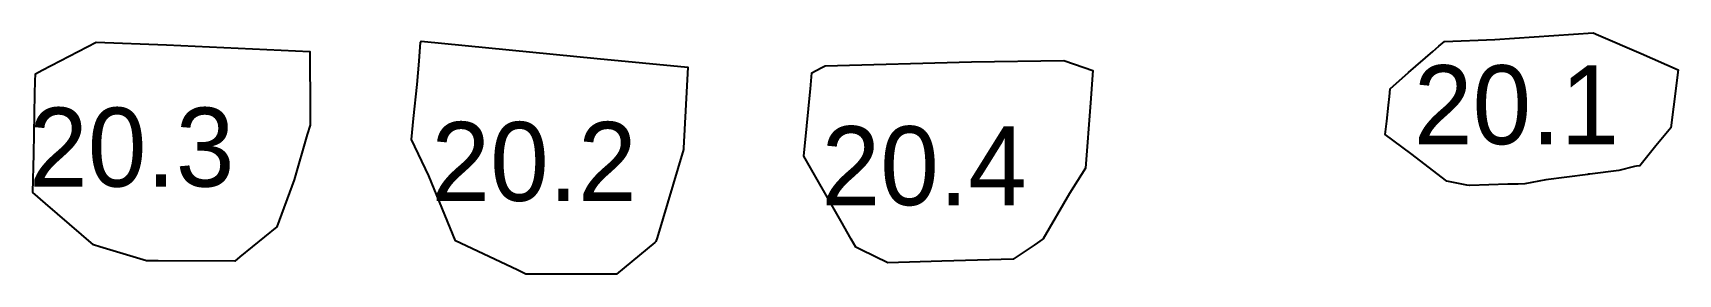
# Model space of a CAD drawing. Extents: x 66 to 170, y 21 to 36.
import ezdxf

# ---------------------------------------------------------------- set-up
doc = ezdxf.new("R2010")
doc.units = 0
doc.layers.get('0').update_dxf_attribs({"color": 255, "linetype": 'CONTINUOUS'})

msp = doc.modelspace()

# ---------------------------------------------------------------- linework, layer by layer
at = {"color": 1}
for points in [[(164.567, 26.8751), (164.515, 26.8707), (161.855, 26.5187), (160.523, 26.2744), (160.096, 26.2606), (159.441, 26.2419), (157.033, 26.1631), (156.839, 26.1908), (155.585, 26.443), (153.295, 28.1997), (151.678, 29.4058), (151.775, 30.2334), (151.893, 31.2547), (151.947, 31.8007), (151.993, 32.2776), (153.146, 33.3293), (154.687, 34.6489), (155.074, 34.988), (155.434, 35.2784), (158.617, 35.4212), (164.853, 35.8285), (165.192, 35.682), (167.887, 34.5232), (170.234, 33.4919), (169.946, 31.1484), (169.771, 29.8242), (168.813, 28.6879), (167.807, 27.4133), (167.608, 27.3884), (167.475, 27.3623), (166.472, 27.1215), (164.642, 26.8806)], [(79.0924, 21.6405), (78.7795, 21.3766), (73.9248, 21.402), (73.1833, 21.4054), (70.2271, 22.2749), (69.8336, 22.4011), (66.7916, 25.033), (65.9872, 25.7289), (66.0408, 28.1726), (66.1196, 31.9625), (66.1344, 32.7702), (66.1425, 33.2431), (66.5752, 33.4668), (69.9992, 35.2449), (74.4552, 35.0685), (83.5298, 34.6483), (83.5583, 30.8404), (83.5528, 29.9807), (83.3721, 29.391), (82.5413, 26.5264), (81.443, 23.5459)], [(90.4542, 34.0422), (90.5568, 35.2435), (90.5921, 35.3091), (101.739, 34.2129), (107.484, 33.6558), (107.211, 28.5239), (107.207, 28.444), (105.535, 22.8555), (105.466, 22.6107), (105.388, 22.5501), (102.973, 20.5566), (99.6863, 20.5566), (97.2271, 20.5563), (96.6771, 20.8279), (92.7663, 22.6606), (91.0676, 26.7694), (89.9843, 29.0819), (90.1125, 30.4055), (90.3331, 32.5601)], [(120.155, 21.2596), (118.478, 22.0927), (118.122, 22.2682), (117.846, 22.7573), (117.179, 23.9226), (114.828, 28.0268), (115.022, 29.9538), (115.237, 32.1064), (115.254, 32.2843), (115.342, 33.3014), (115.936, 33.6158), (116.197, 33.7532), (125.451, 34.0081), (131.302, 34.0841), (132.602, 33.6328), (133.146, 33.4496), (132.996, 31.4077), (132.681, 27.268), (131.679, 25.6605), (129.993, 22.7801), (129.431, 22.3948), (128.545, 21.7871), (128.095, 21.4914), (123.587, 21.3751)]]:
    msp.add_lwpolyline(points, close=True, dxfattribs=at)

# ---------------------------------------------------------------- texts
for s, p in [('20.1', (153.49, 28.7815)), ('20.3', (65.7453, 26.097)), ('20.2', (91.2387, 25.189)), ('20.4', (115.957, 24.9191))]:
    msp.add_text(s, height=5).set_placement(p)

doc.saveas('drawing.dxf')
